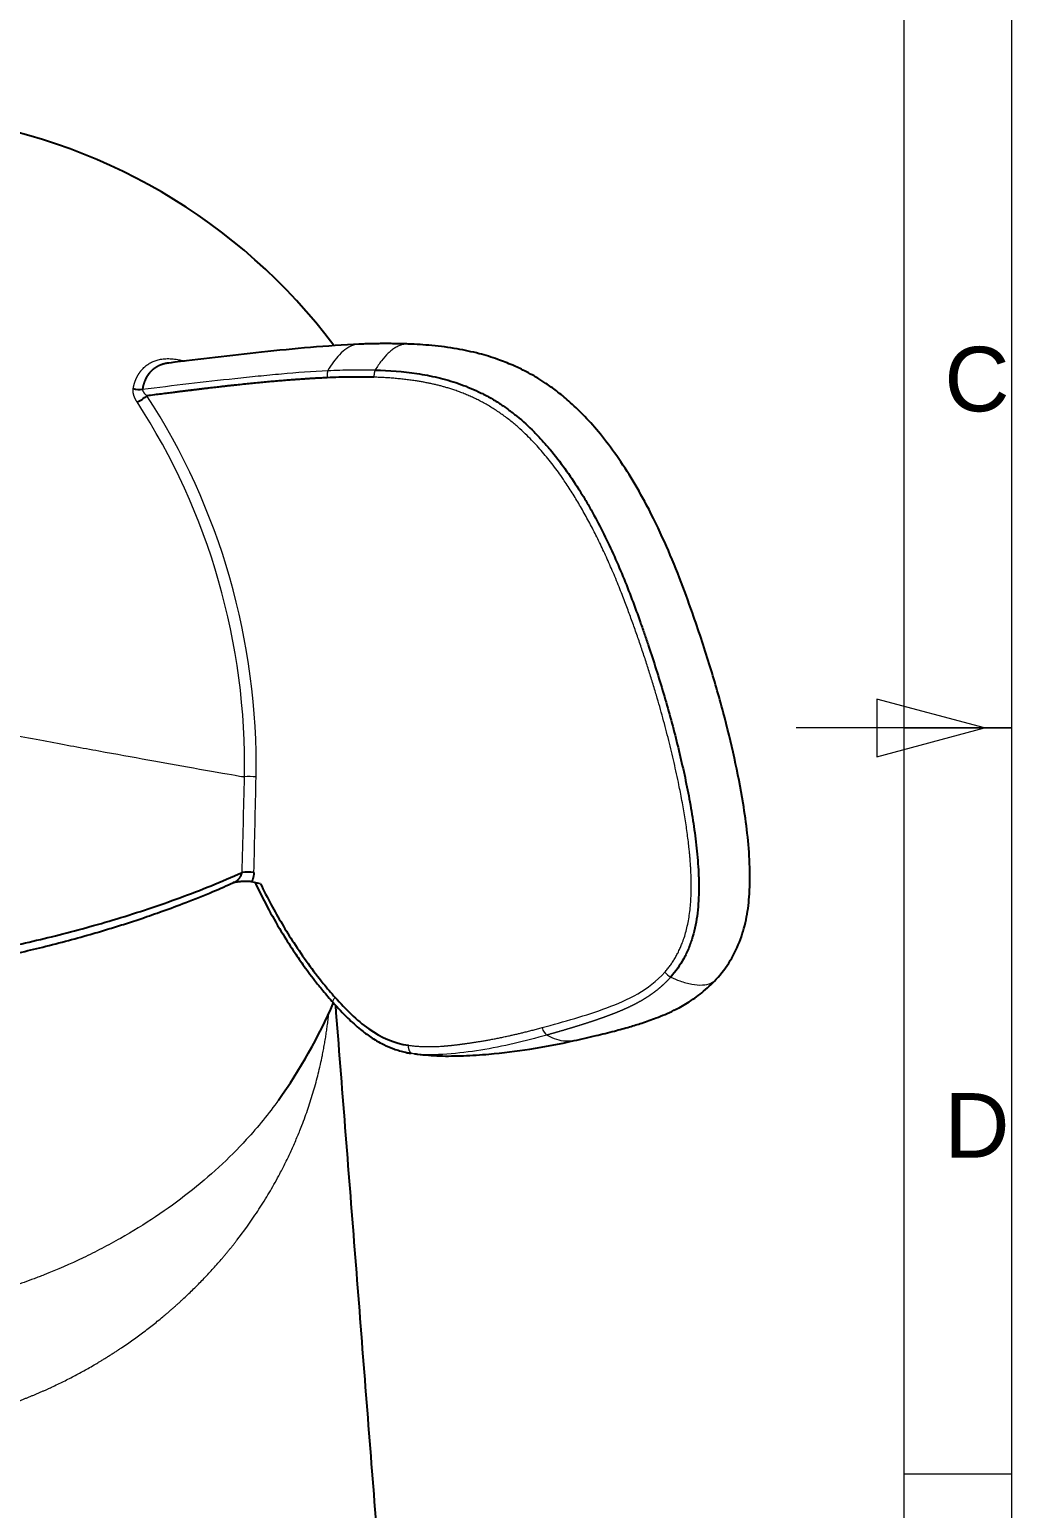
# Model space of a CAD drawing. Header units: millimetres. Extents: x 2151 to 2745, y 1423 to 1843.
# Drawn here: x 2651.7 to 2743, y 1560.1 to 1697.5 of the extents above; entities that cross this region are included whole.
import ezdxf

# ---------------------------------------------------------------- set-up
doc = ezdxf.new("R2010")
doc.units = ezdxf.units.MM
doc.styles.add('Arial Unicode MS', font='ARIALUNI.ttf')

msp = doc.modelspace()

# ---------------------------------------------------------------- linework, layer by layer
at = {"linetype": 'Continuous', "lineweight": 18}
for p, q in [((2742.961, 1840.603), (2742.961, 1424.603)), ((2732.961, 1830.603), (2732.961, 1434.603)), ((2730.461, 1635.283), (2730.461, 1629.924)), ((2740.461, 1632.603), (2730.461, 1635.283)), ((2742.961, 1632.603), (2722.961, 1632.603)), ((2730.461, 1629.924), (2740.461, 1632.603)), ((2732.961, 1632.603), (2742.961, 1632.603)), ((2732.961, 1563.27), (2742.961, 1563.27))]:
    msp.add_line(p, q, dxfattribs=at)
at = {"linetype": 'Continuous', "lineweight": 25}
msp.add_line((2673.179, 1618.129), (2672.363, 1618.299), dxfattribs=at)
for centre, radius, start, end in [((2636.801, 1635.763), 54, 36.84745, 128.53594), ((2634.694, 1626.684), 49.35, 324.48543, 336.5896)]:
    msp.add_arc(centre, radius, start, end, dxfattribs=at)
for centre, major_axis, ratio, start_param, end_param in [((2661.776, 1664.641), (0.885, -0.162), 0.6405215, 4.351888, 5.3555991), ((2662.133, 1663.355), (0.753, 0.493), 0.2232513, 3.9896795, 5.2731808), ((2672.081, 1619.036), (0.9, -0.024), 0.1761545, 0.9946613, 2.3141525)]:
    msp.add_ellipse(centre, major_axis=major_axis, ratio=ratio, start_param=start_param, end_param=end_param, dxfattribs=at)
at = {"linetype": 'Continuous', "lineweight": 18}
for centre, major_axis, ratio, start_param, end_param in [((2628.762, 1633.808), (-12.443, 51.158), 0.8254611, 4.4036148, 5.1190161), ((2628.408, 1633.722), (12.239, -50.32), 0.8254611, 1.2620222, 1.9774235), ((2623.124, 1565.222), (-17.951, -247.573), 0.183519, 1.8037498, 1.8406829), ((2672.282, 1627.926), (0.9, -0.017), 0.171534, 0.9933881, 2.2768894), ((2623.618, 1565.342), (-17.429, -247.653), 0.1864964, 1.8029479, 1.839881), ((2711.247, 1610.023), (0.67, -0.601), 0.4912162, 4.3874676, 5.2065617), ((2699.854, 1604.871), (0.235, -0.869), 0.564336, 4.6981138, 5.741738)]:
    msp.add_ellipse(centre, major_axis=major_axis, ratio=ratio, start_param=start_param, end_param=end_param, dxfattribs=at)
at = {"linetype": 'Continuous', "lineweight": 25}
for points, degree, knots in [([(2682.419, 1668.276), (2680.888, 1668.199), (2677.84, 1668.002), (2671.934, 1667.392), (2667.556, 1666.893), (2664.695, 1666.525)], 3, [0, 0, 0, 0, 0.2574572, 0.5136525, 1, 1, 1, 1]), ([(2715.542, 1609.25), (2716.031, 1609.786), (2716.888, 1610.932), (2717.837, 1612.905), (2718.405, 1615.012), (2718.68, 1617.385), (2718.677, 1619.994), (2718.445, 1622.813), (2717.984, 1626.089), (2717.243, 1629.852), (2716.184, 1634.174), (2714.885, 1638.674), (2713.507, 1642.833), (2712.122, 1646.622), (2710.732, 1649.985), (2709.228, 1653.091), (2707.664, 1655.844), (2706.165, 1658.127), (2704.664, 1660.084), (2703.237, 1661.678), (2701.925, 1662.934), (2700.767, 1663.889), (2699.798, 1664.583), (2699.059, 1665.054), (2698.389, 1665.446), (2697.615, 1665.861), (2696.532, 1666.371), (2695.133, 1666.919), (2693.411, 1667.444), (2691.371, 1667.883), (2689.164, 1668.171), (2687.641, 1668.263), (2686.9, 1668.281)], 3, [0, 0, 0, 0, 0.0298379, 0.0594656, 0.0886137, 0.1170534, 0.1540541, 0.190731, 0.2274393, 0.2829008, 0.3399363, 0.4006037, 0.4651703, 0.5105884, 0.5579331, 0.6073067, 0.6458341, 0.6828102, 0.7157952, 0.7447082, 0.769531, 0.7902681, 0.8069292, 0.8193625, 0.8270102, 0.8393131, 0.8561463, 0.8774246, 0.9031345, 0.9332214, 0.9675717, 1, 1, 1, 1]), ([(2664.687, 1666.528), (2664.679, 1666.527), (2664.662, 1666.525), (2664.637, 1666.521), (2664.612, 1666.518), (2664.586, 1666.514), (2664.561, 1666.51), (2664.536, 1666.506), (2664.512, 1666.502), (2664.475, 1666.496), (2664.426, 1666.486), (2664.365, 1666.473), (2664.304, 1666.459), (2664.245, 1666.444), (2664.186, 1666.428), (2664.127, 1666.411), (2664.069, 1666.393), (2664.012, 1666.374), (2663.956, 1666.353), (2663.9, 1666.331), (2663.845, 1666.309), (2663.79, 1666.285), (2663.736, 1666.26), (2663.683, 1666.234), (2663.631, 1666.207), (2663.579, 1666.178), (2663.528, 1666.149), (2663.478, 1666.118), (2663.429, 1666.087), (2663.38, 1666.054), (2663.332, 1666.02), (2663.285, 1665.986), (2663.239, 1665.95), (2663.194, 1665.913), (2663.15, 1665.875), (2663.106, 1665.836), (2663.063, 1665.796), (2663.022, 1665.756), (2662.981, 1665.714), (2662.941, 1665.671), (2662.902, 1665.627), (2662.864, 1665.582), (2662.827, 1665.537), (2662.791, 1665.49), (2662.756, 1665.443), (2662.722, 1665.394), (2662.689, 1665.344), (2662.657, 1665.294), (2662.626, 1665.243), (2662.595, 1665.19), (2662.566, 1665.137), (2662.538, 1665.082), (2662.511, 1665.027), (2662.484, 1664.971), (2662.459, 1664.914), (2662.435, 1664.856), (2662.411, 1664.797), (2662.389, 1664.737), (2662.368, 1664.676), (2662.347, 1664.614), (2662.328, 1664.552), (2662.31, 1664.488), (2662.293, 1664.424), (2662.277, 1664.359), (2662.262, 1664.293), (2662.248, 1664.226), (2662.235, 1664.158), (2662.228, 1664.113), (2662.224, 1664.09)], 3, [0, 0, 0, 0, 0.0059295, 0.012339, 0.0187193, 0.0250707, 0.0313931, 0.0376866, 0.0439513, 0.0501872, 0.0660083, 0.0818372, 0.0976752, 0.1135237, 0.1293843, 0.1452582, 0.1611468, 0.1770515, 0.1929737, 0.2089148, 0.224876, 0.2408587, 0.2568634, 0.2728897, 0.2889369, 0.3050046, 0.3210919, 0.3371981, 0.3533223, 0.3694635, 0.3856207, 0.4017927, 0.4179785, 0.4341766, 0.4503858, 0.4666049, 0.4828322, 0.4990664, 0.515306, 0.5315502, 0.5478014, 0.5640631, 0.5803385, 0.596631, 0.6129439, 0.6292807, 0.6456446, 0.6620389, 0.6784669, 0.6949319, 0.7114371, 0.7279858, 0.7445811, 0.7612263, 0.7779244, 0.7946785, 0.811491, 0.8283615, 0.8452888, 0.8622719, 0.8793096, 0.8964008, 0.9135442, 0.9307386, 0.9479827, 0.9652752, 0.9826147, 1, 1, 1, 1]), ([(2679.378, 1665.154), (2675.672, 1664.985), (2670.979, 1664.479), (2669.168, 1664.284), (2666.8, 1663.995), (2666.132, 1663.913), (2662.627, 1663.475)], 2, [0, 0, 0, 0.5, 0.5, 0.75, 0.75, 1, 1, 1]), ([(2683.732, 1665.201), (2683.005, 1665.222), (2682.278, 1665.226), (2680.827, 1665.208), (2680.102, 1665.185), (2679.378, 1665.152)], 3, [0, 0, 0, 0, 0.4995908, 0.4995908, 1, 1, 1, 1]), ([(2683.848, 1665.874), (2685.13, 1665.838), (2686.428, 1665.744), (2688.37, 1665.451), (2689.017, 1665.328), (2690.303, 1665.022), (2690.943, 1664.838), (2691.893, 1664.509), (2692.209, 1664.391), (2692.836, 1664.135), (2693.148, 1663.997), (2693.769, 1663.701), (2694.078, 1663.543), (2694.536, 1663.29), (2694.688, 1663.202), (2694.99, 1663.023), (2695.14, 1662.93), (2695.587, 1662.645), (2695.88, 1662.444), (2696.455, 1662.025), (2696.737, 1661.806), (2697.568, 1661.123), (2698.101, 1660.632), (2698.872, 1659.854), (2699.125, 1659.587), (2699.619, 1659.042), (2699.862, 1658.763), (2700.576, 1657.909), (2701.491, 1656.725), (2702.334, 1655.47), (2702.941, 1654.51), (2703.139, 1654.187), (2703.526, 1653.535), (2704.474, 1651.893), (2705.322, 1650.19), (2706.266, 1648.103), (2706.568, 1647.4), (2707.15, 1645.983), (2707.711, 1644.554), (2708.238, 1643.111), (2708.624, 1642.025), (2708.75, 1641.662), (2709.001, 1640.936), (2709.619, 1639.119), (2710.197, 1637.29), (2711.066, 1634.342), (2711.473, 1632.858), (2712.034, 1630.617), (2712.213, 1629.868), (2712.554, 1628.366), (2712.877, 1626.859), (2713.224, 1624.964), (2713.402, 1623.822), (2713.512, 1623.06), (2713.564, 1622.678), (2713.706, 1621.531), (2713.823, 1620.38), (2713.894, 1619.036), (2713.909, 1618.459), (2713.916, 1618.075), (2713.917, 1617.883), (2713.914, 1617.307), (2713.904, 1616.924), (2713.862, 1616.16), (2713.83, 1615.779), (2713.74, 1615.023), (2713.682, 1614.649), (2713.536, 1613.909), (2713.403, 1613.362), (2713.232, 1612.833), (2713.111, 1612.485), (2713.045, 1612.313), (2712.837, 1611.807), (2712.37, 1610.826), (2711.763, 1609.96), (2711.305, 1609.448)], 3, [0, 0, 0, 0, 0.0625, 0.0625, 0.09375, 0.09375, 0.125, 0.125, 0.140625, 0.140625, 0.15625, 0.15625, 0.171875, 0.171875, 0.1796875, 0.1796875, 0.1875, 0.1875, 0.203125, 0.203125, 0.21875, 0.21875, 0.25, 0.25, 0.265625, 0.265625, 0.28125, 0.28125, 0.3125, 0.34375, 0.34375, 0.359375, 0.359375, 0.375, 0.4375, 0.4375, 0.46875, 0.46875, 0.5, 0.53125, 0.53125, 0.546875, 0.546875, 0.5625, 0.625, 0.625, 0.6875, 0.6875, 0.71875, 0.71875, 0.75, 0.78125, 0.796875, 0.796875, 0.8125, 0.8125, 0.84375, 0.859375, 0.8671875, 0.8671875, 0.875, 0.875, 0.890625, 0.890625, 0.90625, 0.90625, 0.921875, 0.921875, 0.9375, 0.9453125, 0.9453125, 0.953125, 0.953125, 0.96875, 1, 1, 1, 1]), ([(2621.002, 1608.532), (2621.193, 1608.527), (2622.403, 1608.502), (2624.503, 1608.524), (2627.125, 1608.596), (2629.287, 1608.701), (2631.134, 1608.818), (2632.843, 1608.949), (2635.016, 1609.145), (2637.673, 1609.434), (2640.787, 1609.849), (2643.833, 1610.329), (2646.496, 1610.813), (2648.779, 1611.275), (2650.841, 1611.726), (2653.037, 1612.247), (2655.34, 1612.84), (2657.408, 1613.418), (2659.161, 1613.941), (2660.669, 1614.413), (2662.295, 1614.947), (2664.179, 1615.602), (2666.387, 1616.425), (2668.62, 1617.32), (2670.068, 1617.958), (2670.706, 1618.252)], 3, [0, 0, 0, 0, 0.0108627, 0.0686434, 0.1174077, 0.1570412, 0.1887593, 0.2200078, 0.251977, 0.3096635, 0.3683219, 0.4271635, 0.4828628, 0.5219309, 0.5606437, 0.6049278, 0.6538926, 0.701535, 0.7341008, 0.7654284, 0.7989682, 0.8410053, 0.8917413, 0.9512621, 1, 1, 1, 1]), ([(2623.323, 1609.425), (2625.277, 1609.433), (2627.286, 1609.491), (2630.365, 1609.654), (2632.44, 1609.789), (2635.61, 1610.071), (2638.826, 1610.433), (2642.078, 1610.879), (2644.263, 1611.234), (2645.905, 1611.522), (2646.727, 1611.671), (2647.686, 1611.856), (2648.166, 1611.95), (2648.406, 1611.998), (2648.526, 1612.022), (2648.586, 1612.034), (2648.616, 1612.04), (2648.631, 1612.044), (2648.638, 1612.045), (2648.642, 1612.046), (2648.644, 1612.046), (2648.644, 1612.046), (2648.645, 1612.046), (2648.645, 1612.047), (2649.534, 1612.226), (2650.437, 1612.419), (2652.267, 1612.833), (2653.194, 1613.053), (2655.068, 1613.523), (2656.015, 1613.771), (2657.925, 1614.298), (2658.887, 1614.577), (2660.821, 1615.164), (2661.793, 1615.472), (2663.74, 1616.122), (2664.715, 1616.462), (2666.661, 1617.177), (2667.633, 1617.551), (2669.565, 1618.333), (2670.525, 1618.742), (2671.475, 1619.169)], 3, [0, 0, 0, 0, 0.125, 0.125, 0.1875, 0.25, 0.3125, 0.375, 0.4375, 0.4375, 0.46875, 0.484375, 0.4921875, 0.4960938, 0.4980469, 0.4990234, 0.4995117, 0.4997559, 0.4998779, 0.499939, 0.4999695, 0.4999847, 0.4999847, 0.5, 0.5, 0.5625, 0.5625, 0.625, 0.625, 0.6875, 0.6875, 0.75, 0.75, 0.8125, 0.8125, 0.875, 0.875, 0.9375, 0.9375, 1, 1, 1, 1]), ([(2672.363, 1618.299), (2671.971, 1618.381), (2671.306, 1618.312), (2671.091, 1618.29), (2670.764, 1618.242), (2670.687, 1618.231), (2670.611, 1618.22)], 2, [0, 0, 0, 0.6090252, 0.6090252, 0.9135377, 0.9135377, 1, 1, 1]), ([(2670.711, 1618.242), (2670.712, 1618.243), (2670.723, 1618.247), (2670.744, 1618.256), (2670.774, 1618.27), (2670.804, 1618.285), (2670.835, 1618.301), (2670.865, 1618.318), (2670.896, 1618.337), (2670.927, 1618.357), (2670.958, 1618.378), (2670.989, 1618.401), (2671.026, 1618.429), (2671.067, 1618.464), (2671.111, 1618.505), (2671.152, 1618.547), (2671.19, 1618.589), (2671.225, 1618.632), (2671.258, 1618.675), (2671.287, 1618.718), (2671.315, 1618.761), (2671.339, 1618.803), (2671.362, 1618.845), (2671.382, 1618.885), (2671.4, 1618.925), (2671.416, 1618.964), (2671.43, 1619.001), (2671.442, 1619.037), (2671.453, 1619.072), (2671.462, 1619.106), (2671.469, 1619.138), (2671.473, 1619.159), (2671.475, 1619.169)], 3, [0, 0, 0, 0, 0.0031897, 0.0296443, 0.0567138, 0.0843937, 0.1126785, 0.1415619, 0.171036, 0.201092, 0.23172, 0.2629088, 0.2946462, 0.3444751, 0.3930125, 0.4402133, 0.4860391, 0.5304579, 0.5734442, 0.6149786, 0.6550478, 0.693644, 0.7307642, 0.7664105, 0.8005889, 0.8333097, 0.8645865, 0.894436, 0.9228782, 0.9499356, 0.9756335, 1, 1, 1, 1]), ([(2672.575, 1619.156), (2672.569, 1618.945), (2672.531, 1618.734), (2672.437, 1618.459), (2672.402, 1618.377), (2672.363, 1618.299)], 3, [0, 0, 0, 0, 0.6955162, 0.6955162, 1, 1, 1, 1]), ([(2672.696, 1618.225), (2673.052, 1617.466), (2673.822, 1615.928), (2675.015, 1613.826), (2676.135, 1612.049), (2676.991, 1610.802), (2677.656, 1609.889), (2678.27, 1609.079), (2679.033, 1608.126), (2679.617, 1607.443), (2679.944, 1607.074)], 3, [0, 0, 0, 0, 0.1852831, 0.381373, 0.5384063, 0.6562857, 0.7222775, 0.7942749, 0.8868276, 1, 1, 1, 1]), ([(2673.179, 1618.129), (2673.499, 1617.47), (2673.833, 1616.819), (2674.834, 1614.966), (2675.535, 1613.787), (2677.137, 1611.332), (2678.05, 1610.064), (2679.377, 1608.416), (2679.744, 1607.979), (2680.121, 1607.555)], 3, [0, 0, 0, 0, 0.1704331, 0.1704331, 0.4922262, 0.4922262, 0.8629543, 0.8629543, 1, 1, 1, 1]), ([(2702.323, 1603.538), (2703.003, 1603.687), (2704.254, 1603.975), (2705.975, 1604.4), (2707.393, 1604.791), (2708.679, 1605.189), (2710.069, 1605.67), (2711.497, 1606.277), (2712.919, 1607.056), (2714.263, 1607.994), (2715.114, 1608.791), (2715.541, 1609.249)], 3, [0, 0, 0, 0, 0.1502845, 0.2764204, 0.3793704, 0.461978, 0.5578942, 0.6784705, 0.7731916, 0.8800393, 1, 1, 1, 1]), ([(2679.944, 1607.074), (2680.381, 1606.569), (2681.202, 1605.705), (2682.375, 1604.642), (2683.282, 1603.959), (2684.004, 1603.505), (2684.717, 1603.122), (2685.611, 1602.736), (2686.293, 1602.542), (2686.658, 1602.463)], 3, [0, 0, 0, 0, 0.231947, 0.4195622, 0.5633982, 0.6422494, 0.7342354, 0.8602018, 1, 1, 1, 1]), ([(2680.12, 1607.555), (2681.088, 1606.463), (2682.104, 1605.445), (2684.381, 1603.827), (2685.653, 1603.282), (2686.943, 1603.104)], 3, [0, 0, 0, 0, 0.5, 0.5, 1, 1, 1, 1]), ([(2687.766, 1602.288), (2688.458, 1602.204), (2689.894, 1602.083), (2692.111, 1602.13), (2694.923, 1602.299), (2698.372, 1602.735), (2700.975, 1603.229), (2702.323, 1603.538)], 3, [0, 0, 0, 0, 0.1356382, 0.2832288, 0.4432366, 0.7070012, 1, 1, 1, 1])]:
    msp.add_open_spline(points, degree=degree, knots=knots, dxfattribs=at)
at = {"linetype": 'Continuous', "lineweight": 18}
for points, degree, knots in [([(2682.317, 1668.272), (2682.188, 1668.268), (2681.59, 1668.177), (2680.562, 1667.482), (2679.778, 1666.395), (2679.459, 1665.826)], 3, [0, 0, 0, 0, 0.1320092, 0.6020899, 1, 1, 1, 1]), ([(2686.904, 1668.291), (2686.839, 1668.294), (2686.774, 1668.293), (2686.601, 1668.28), (2686.384, 1668.243), (2686.163, 1668.166), (2685.941, 1668.068), (2685.829, 1668.01), (2685.605, 1667.875), (2685.493, 1667.798), (2685.272, 1667.627), (2685.162, 1667.534), (2684.838, 1667.23), (2684.628, 1666.997), (2684.224, 1666.474), (2684.028, 1666.185), (2683.845, 1665.875)], 3, [0, 0, 0, 0, 0.0642789, 0.0642789, 0.1682479, 0.2722169, 0.2722169, 0.3761859, 0.3761859, 0.4801549, 0.4801549, 0.5841239, 0.5841239, 0.792062, 0.792062, 1, 1, 1, 1]), ([(2661.367, 1664.168), (2661.369, 1664.18), (2661.374, 1664.205), (2661.381, 1664.242), (2661.389, 1664.279), (2661.396, 1664.316), (2661.404, 1664.352), (2661.413, 1664.388), (2661.422, 1664.424), (2661.43, 1664.46), (2661.44, 1664.496), (2661.449, 1664.531), (2661.459, 1664.566), (2661.469, 1664.601), (2661.479, 1664.635), (2661.49, 1664.67), (2661.501, 1664.704), (2661.512, 1664.737), (2661.523, 1664.771), (2661.535, 1664.804), (2661.547, 1664.838), (2661.559, 1664.871), (2661.572, 1664.903), (2661.584, 1664.936), (2661.597, 1664.968), (2661.611, 1665), (2661.624, 1665.032), (2661.638, 1665.063), (2661.652, 1665.095), (2661.667, 1665.126), (2661.681, 1665.157), (2661.696, 1665.187), (2661.712, 1665.218), (2661.727, 1665.248), (2661.743, 1665.278), (2661.759, 1665.308), (2661.775, 1665.337), (2661.792, 1665.367), (2661.809, 1665.396), (2661.826, 1665.425), (2661.843, 1665.453), (2661.861, 1665.482), (2661.879, 1665.51), (2661.897, 1665.538), (2661.915, 1665.566), (2661.934, 1665.593), (2661.953, 1665.621), (2661.972, 1665.648), (2661.992, 1665.675), (2662.011, 1665.701), (2662.031, 1665.728), (2662.052, 1665.754), (2662.072, 1665.78), (2662.093, 1665.806), (2662.114, 1665.831), (2662.136, 1665.857), (2662.157, 1665.882), (2662.179, 1665.907), (2662.201, 1665.932), (2662.304, 1666.044), (2662.497, 1666.229), (2662.804, 1666.456), (2663.138, 1666.638), (2663.499, 1666.778), (2663.836, 1666.861), (2664.138, 1666.907), (2664.395, 1666.929), (2664.659, 1666.934), (2664.929, 1666.923), (2665.206, 1666.895), (2665.491, 1666.851), (2665.782, 1666.79), (2665.996, 1666.734), (2666.111, 1666.701), (2666.127, 1666.696)], 3, [0, 0, 0, 0, 0.0058877, 0.0117639, 0.017629, 0.0234832, 0.0293269, 0.0351604, 0.040984, 0.0467981, 0.0526031, 0.0583991, 0.0641867, 0.069966, 0.0757375, 0.0815015, 0.0872582, 0.0930082, 0.0987516, 0.1044889, 0.1102204, 0.1159464, 0.1216673, 0.1273834, 0.1330951, 0.1388027, 0.1445065, 0.150207, 0.1559044, 0.1615991, 0.1672915, 0.1729818, 0.1786706, 0.184358, 0.1900445, 0.1957304, 0.201416, 0.2071018, 0.212788, 0.2184751, 0.2241632, 0.229853, 0.2355445, 0.2412383, 0.2469347, 0.2526339, 0.2583365, 0.2640426, 0.2697527, 0.2754671, 0.2811862, 0.2869103, 0.2926397, 0.2983748, 0.304116, 0.3098636, 0.3156178, 0.3213792, 0.3271479, 0.3329244, 0.4007863, 0.4669866, 0.5322241, 0.5972383, 0.6627861, 0.7035335, 0.7441007, 0.7846574, 0.8253732, 0.8664149, 0.9079454, 0.9501212, 0.9930917, 1, 1, 1, 1]), ([(2662.224, 1664.09), (2665.085, 1664.449), (2667.946, 1664.789), (2671.534, 1665.171), (2672.252, 1665.245), (2673.689, 1665.389), (2675.846, 1665.598), (2678.011, 1665.76), (2679.458, 1665.826)], 3, [0, 0, 0, 0, 0.5, 0.5, 0.625, 0.625, 0.75, 1, 1, 1, 1]), ([(2710.754, 1609.903), (2713.234, 1612.668), (2713.216, 1617.928), (2713.204, 1621.646), (2712.148, 1626.902), (2710.462, 1635.294), (2707.079, 1644.246), (2703.226, 1654.439), (2698.181, 1659.561), (2695.13, 1662.659), (2691.29, 1663.981), (2688.105, 1665.078), (2683.732, 1665.202)], 2, [0, 0, 0, 0.125, 0.125, 0.25, 0.25, 0.5, 0.5, 0.75, 0.75, 0.875, 0.875, 1, 1, 1]), ([(2661.718, 1662.903), (2661.712, 1662.911), (2661.702, 1662.928), (2661.686, 1662.953), (2661.67, 1662.978), (2661.655, 1663.002), (2661.641, 1663.027), (2661.626, 1663.052), (2661.612, 1663.077), (2661.599, 1663.102), (2661.585, 1663.127), (2661.572, 1663.151), (2661.56, 1663.176), (2661.548, 1663.201), (2661.536, 1663.226), (2661.524, 1663.25), (2661.513, 1663.275), (2661.502, 1663.3), (2661.492, 1663.324), (2661.482, 1663.349), (2661.472, 1663.374), (2661.463, 1663.398), (2661.454, 1663.423), (2661.445, 1663.447), (2661.436, 1663.472), (2661.429, 1663.496), (2661.421, 1663.521), (2661.412, 1663.552), (2661.401, 1663.591), (2661.39, 1663.635), (2661.38, 1663.679), (2661.371, 1663.723), (2661.364, 1663.766), (2661.359, 1663.809), (2661.354, 1663.851), (2661.351, 1663.892), (2661.349, 1663.933), (2661.349, 1663.974), (2661.35, 1664.014), (2661.352, 1664.053), (2661.355, 1664.092), (2661.36, 1664.13), (2661.365, 1664.155), (2661.367, 1664.168)], 3, [0, 0, 0, 0, 0.0200976, 0.0400982, 0.0600053, 0.0798225, 0.0995535, 0.1192021, 0.138772, 0.158267, 0.1776908, 0.1970473, 0.2163405, 0.2355741, 0.2547521, 0.2738785, 0.2929571, 0.3119921, 0.3309873, 0.3499469, 0.3688747, 0.3877748, 0.4066514, 0.4255083, 0.4443497, 0.4631795, 0.4820018, 0.5008207, 0.5356415, 0.5701175, 0.6042759, 0.6381445, 0.6717516, 0.7051263, 0.7382979, 0.7712962, 0.8041516, 0.8368945, 0.8695557, 0.9021659, 0.9347562, 0.9673573, 1, 1, 1, 1]), ([(2662.224, 1664.09), (2662.224, 1664.086), (2662.224, 1664.079), (2662.225, 1664.067), (2662.226, 1664.055), (2662.227, 1664.043), (2662.229, 1664.031), (2662.231, 1664.018), (2662.234, 1664.006), (2662.237, 1663.993), (2662.241, 1663.98), (2662.245, 1663.967), (2662.249, 1663.953), (2662.254, 1663.94), (2662.259, 1663.926), (2662.265, 1663.912), (2662.271, 1663.898), (2662.278, 1663.884), (2662.285, 1663.87), (2662.292, 1663.855), (2662.3, 1663.841), (2662.309, 1663.826), (2662.318, 1663.811), (2662.327, 1663.797), (2662.337, 1663.782), (2662.35, 1663.763), (2662.366, 1663.741), (2662.387, 1663.715), (2662.409, 1663.687), (2662.434, 1663.659), (2662.46, 1663.63), (2662.489, 1663.6), (2662.52, 1663.57), (2662.553, 1663.539), (2662.589, 1663.507), (2662.614, 1663.486), (2662.627, 1663.475)], 3, [0, 0, 0, 0, 0.0177501, 0.0357402, 0.053975, 0.0724591, 0.0911964, 0.1101909, 0.1294462, 0.1489655, 0.1687519, 0.1888084, 0.2091375, 0.2297416, 0.250623, 0.2717837, 0.2932256, 0.3149503, 0.3369594, 0.3592542, 0.381836, 0.4047058, 0.4278646, 0.4513132, 0.4750525, 0.499083, 0.5397982, 0.582624, 0.6275567, 0.6745887, 0.7237086, 0.7749017, 0.8281499, 0.8834321, 0.9407244, 1, 1, 1, 1]), ([(2699.361, 1604.751), (2701.383, 1605.298), (2703.404, 1605.862), (2707.34, 1607.321), (2709.268, 1608.246), (2710.754, 1609.903)], 3, [0, 0, 0, 0, 0.5, 0.5, 1, 1, 1, 1]), ([(2711.305, 1609.448), (2711.292, 1609.433), (2711.265, 1609.402), (2711.224, 1609.357), (2711.183, 1609.312), (2711.141, 1609.267), (2711.1, 1609.222), (2711.058, 1609.178), (2711.016, 1609.134), (2710.974, 1609.091), (2710.931, 1609.047), (2710.888, 1609.004), (2710.846, 1608.962), (2710.802, 1608.919), (2710.759, 1608.877), (2710.716, 1608.836), (2710.672, 1608.794), (2710.628, 1608.753), (2710.584, 1608.712), (2710.539, 1608.672), (2710.495, 1608.632), (2710.45, 1608.592), (2710.405, 1608.552), (2710.36, 1608.513), (2710.315, 1608.474), (2710.269, 1608.435), (2710.224, 1608.397), (2710.178, 1608.359), (2710.132, 1608.321), (2710.086, 1608.283), (2710.039, 1608.246), (2709.993, 1608.209), (2709.946, 1608.172), (2709.899, 1608.136), (2709.852, 1608.099), (2709.804, 1608.063), (2709.757, 1608.028), (2709.709, 1607.992), (2709.662, 1607.957), (2709.614, 1607.923), (2709.565, 1607.888), (2709.517, 1607.854), (2709.469, 1607.82), (2709.42, 1607.786), (2709.371, 1607.752), (2709.323, 1607.719), (2709.274, 1607.686), (2709.224, 1607.653), (2709.175, 1607.621), (2709.126, 1607.589), (2709.076, 1607.557), (2709.026, 1607.525), (2708.976, 1607.493), (2708.926, 1607.462), (2708.876, 1607.431), (2708.826, 1607.4), (2708.775, 1607.37), (2708.725, 1607.34), (2708.674, 1607.31), (2708.623, 1607.28), (2708.572, 1607.25), (2708.521, 1607.221), (2708.47, 1607.192), (2708.419, 1607.163), (2708.367, 1607.134), (2708.316, 1607.106), (2708.264, 1607.077), (2708.212, 1607.049), (2708.16, 1607.022), (2708.108, 1606.994), (2708.056, 1606.967), (2708.004, 1606.939), (2707.952, 1606.912), (2707.899, 1606.886), (2707.847, 1606.859), (2707.794, 1606.832), (2707.742, 1606.806), (2707.689, 1606.78), (2707.636, 1606.754), (2707.583, 1606.729), (2707.53, 1606.703), (2707.477, 1606.678), (2707.424, 1606.653), (2707.37, 1606.628), (2707.317, 1606.603), (2707.263, 1606.578), (2707.21, 1606.554), (2707.156, 1606.53), (2707.102, 1606.506), (2707.049, 1606.482), (2706.995, 1606.458), (2706.941, 1606.434), (2706.887, 1606.41), (2706.833, 1606.387), (2706.779, 1606.364), (2706.724, 1606.341), (2706.67, 1606.318), (2706.616, 1606.295), (2706.562, 1606.272), (2706.507, 1606.25), (2706.453, 1606.227), (2706.398, 1606.205), (2706.344, 1606.183), (2706.289, 1606.161), (2706.234, 1606.139), (2706.18, 1606.117), (2706.125, 1606.095), (2706.07, 1606.074), (2706.015, 1606.052), (2705.96, 1606.031), (2705.906, 1606.009), (2705.851, 1605.988), (2705.796, 1605.967), (2705.741, 1605.946), (2705.686, 1605.925), (2705.631, 1605.904), (2705.576, 1605.884), (2705.52, 1605.863), (2705.465, 1605.842), (2705.41, 1605.822), (2705.355, 1605.802), (2705.3, 1605.781), (2705.245, 1605.761), (2705.189, 1605.741), (2705.134, 1605.721), (2705.079, 1605.701), (2705.023, 1605.681), (2704.968, 1605.661), (2704.912, 1605.641), (2704.857, 1605.622), (2704.802, 1605.602), (2704.746, 1605.582), (2704.69, 1605.563), (2704.635, 1605.544), (2704.579, 1605.524), (2704.524, 1605.505), (2704.468, 1605.486), (2704.412, 1605.467), (2704.357, 1605.448), (2704.301, 1605.429), (2704.245, 1605.41), (2704.189, 1605.391), (2704.133, 1605.372), (2704.078, 1605.354), (2704.022, 1605.335), (2703.966, 1605.316), (2703.91, 1605.298), (2703.854, 1605.279), (2703.798, 1605.261), (2703.742, 1605.242), (2703.686, 1605.224), (2703.629, 1605.206), (2703.573, 1605.188), (2703.517, 1605.169), (2703.461, 1605.151), (2703.405, 1605.133), (2703.348, 1605.115), (2703.292, 1605.097), (2703.236, 1605.079), (2703.179, 1605.061), (2703.123, 1605.043), (2703.067, 1605.026), (2703.01, 1605.008), (2702.954, 1604.99), (2702.897, 1604.972), (2702.841, 1604.955), (2702.784, 1604.937), (2702.727, 1604.919), (2702.671, 1604.902), (2702.614, 1604.884), (2702.557, 1604.867), (2702.501, 1604.849), (2702.444, 1604.832), (2702.387, 1604.815), (2702.33, 1604.797), (2702.273, 1604.78), (2702.216, 1604.763), (2702.16, 1604.745), (2702.103, 1604.728), (2702.046, 1604.711), (2701.989, 1604.694), (2701.932, 1604.676), (2701.874, 1604.659), (2701.817, 1604.642), (2701.76, 1604.625), (2701.703, 1604.608), (2701.646, 1604.591), (2701.589, 1604.574), (2701.531, 1604.557), (2701.474, 1604.54), (2701.417, 1604.523), (2701.36, 1604.506), (2701.302, 1604.489), (2701.245, 1604.473), (2701.188, 1604.456), (2701.13, 1604.439), (2701.073, 1604.422), (2701.015, 1604.406), (2700.958, 1604.389), (2700.9, 1604.372), (2700.843, 1604.355), (2700.785, 1604.339), (2700.727, 1604.322), (2700.67, 1604.305), (2700.612, 1604.289), (2700.554, 1604.272), (2700.497, 1604.256), (2700.439, 1604.239), (2700.381, 1604.223), (2700.324, 1604.206), (2700.266, 1604.19), (2700.208, 1604.173), (2700.15, 1604.157), (2700.092, 1604.14), (2700.034, 1604.124), (2699.976, 1604.108), (2699.919, 1604.091), (2699.861, 1604.075), (2699.822, 1604.064), (2699.803, 1604.058)], 3, [0, 0, 0, 0, 0.0045363, 0.0090707, 0.0136035, 0.0181348, 0.0226646, 0.027193, 0.0317203, 0.0362464, 0.0407716, 0.0452959, 0.0498193, 0.0543421, 0.0588643, 0.063386, 0.0679072, 0.0724282, 0.0769489, 0.0814694, 0.0859899, 0.0905104, 0.095031, 0.0995517, 0.1040727, 0.1085939, 0.1131155, 0.1176376, 0.1221601, 0.1266831, 0.1312068, 0.1357311, 0.1402561, 0.1447818, 0.1493084, 0.1538357, 0.158364, 0.1628932, 0.1674233, 0.1719544, 0.1764865, 0.1810196, 0.1855538, 0.1900891, 0.1946256, 0.1991631, 0.2037018, 0.2082417, 0.2127827, 0.2173249, 0.2218683, 0.226413, 0.2309588, 0.2355058, 0.240054, 0.2446034, 0.2491541, 0.2537058, 0.2582588, 0.262813, 0.2673685, 0.2719252, 0.2764832, 0.2810425, 0.2856032, 0.2901652, 0.2947285, 0.2992932, 0.3038593, 0.3084268, 0.3129957, 0.3175659, 0.3221376, 0.3267106, 0.3312851, 0.3358609, 0.3404381, 0.3450166, 0.3495966, 0.3541778, 0.3587604, 0.3633443, 0.3679295, 0.3725159, 0.3771036, 0.3816925, 0.3862826, 0.3908739, 0.3954663, 0.4000598, 0.4046544, 0.40925, 0.4138467, 0.4184443, 0.4230428, 0.4276422, 0.4322425, 0.4368436, 0.4414454, 0.4460479, 0.4506511, 0.4552549, 0.4598593, 0.4644641, 0.4690695, 0.4736752, 0.4782813, 0.4828877, 0.4874943, 0.492101, 0.4967079, 0.5013149, 0.5059218, 0.5105288, 0.5151357, 0.5197427, 0.5243498, 0.5289571, 0.5335644, 0.538172, 0.5427799, 0.547388, 0.5519964, 0.5566052, 0.5612143, 0.5658238, 0.5704338, 0.5750443, 0.5796553, 0.5842668, 0.588879, 0.5934917, 0.5981051, 0.6027192, 0.6073341, 0.6119496, 0.616566, 0.6211832, 0.6258012, 0.6304202, 0.6350401, 0.6396609, 0.6442827, 0.6489055, 0.6535294, 0.6581544, 0.6627806, 0.6674078, 0.6720363, 0.676666, 0.6812969, 0.6859292, 0.6905627, 0.6951977, 0.699834, 0.7044717, 0.7091109, 0.7137515, 0.7183937, 0.7230375, 0.7276828, 0.7323297, 0.7369783, 0.7416286, 0.7462806, 0.7509343, 0.7555898, 0.7602471, 0.7649062, 0.769567, 0.7742296, 0.778894, 0.7835601, 0.788228, 0.7928976, 0.7975689, 0.802242, 0.8069168, 0.8115933, 0.8162715, 0.8209515, 0.8256331, 0.8303164, 0.8350014, 0.8396881, 0.8443765, 0.8490666, 0.8537583, 0.8584517, 0.8631467, 0.8678434, 0.8725417, 0.8772417, 0.8819433, 0.8866465, 0.8913514, 0.8960579, 0.900766, 0.9054757, 0.910187, 0.9148999, 0.9196144, 0.9243305, 0.9290481, 0.9337674, 0.9384882, 0.9432106, 0.9479345, 0.9526601, 0.9573871, 0.9621158, 0.9668459, 0.9715776, 0.9763109, 0.9810456, 0.985782, 0.9905198, 0.9952591, 1, 1, 1, 1]), ([(2711.305, 1609.448), (2711.592, 1609.311), (2712.274, 1609.023), (2713.287, 1608.745), (2714.282, 1608.674), (2715.056, 1608.837), (2715.411, 1609.098), (2715.542, 1609.25)], 3, [0, 0, 0, 0, 0.1567504, 0.373866, 0.5909817, 0.8080973, 1, 1, 1, 1]), ([(2679.944, 1607.075), (2679.94, 1607.078), (2679.937, 1607.082), (2679.923, 1607.102), (2679.918, 1607.123), (2679.916, 1607.171), (2679.921, 1607.2), (2679.939, 1607.262), (2679.954, 1607.296), (2679.99, 1607.368), (2680.013, 1607.405), (2680.063, 1607.48), (2680.091, 1607.518), (2680.12, 1607.555)], 3, [0, 0, 0, 0, 0.0507383, 0.0507383, 0.2405907, 0.2405907, 0.430443, 0.430443, 0.6202953, 0.6202953, 0.8101477, 0.8101477, 1, 1, 1, 1]), ([(2686.943, 1603.104), (2688.374, 1602.907), (2690.108, 1603.03), (2690.821, 1603.08), (2691.675, 1603.19), (2692.294, 1603.269), (2693.232, 1603.414), (2694.709, 1603.642), (2696.315, 1603.998), (2697.743, 1604.314), (2699.361, 1604.751)], 2, [0, 0, 0, 0.25, 0.25, 0.375, 0.375, 0.5, 0.5, 0.75, 0.75, 1, 1, 1]), ([(2699.803, 1604.058), (2697.78, 1603.486), (2695.732, 1602.993), (2692.615, 1602.492), (2691.568, 1602.364), (2689.456, 1602.211), (2688.391, 1602.184), (2687.314, 1602.332)], 3, [0, 0, 0, 0, 0.5, 0.5, 0.75, 0.75, 1, 1, 1, 1]), ([(2702.323, 1603.538), (2702.2, 1603.511), (2701.816, 1603.456), (2701.134, 1603.5), (2700.412, 1603.733), (2699.967, 1603.962), (2699.803, 1604.058)], 3, [0, 0, 0, 0, 0.1585975, 0.4824312, 0.8062649, 1, 1, 1, 1]), ([(2687.777, 1602.288), (2687.718, 1602.291), (2687.596, 1602.299), (2687.476, 1602.312), (2687.38, 1602.324), (2687.347, 1602.328), (2687.314, 1602.332)], 3, [0, 0, 0, 0, 0.381428, 0.7822843, 0.7822843, 1, 1, 1, 1]), ([(2674.866, 1598.025), (2673.961, 1596.756), (2672.961, 1595.523), (2670.277, 1592.596), (2668.463, 1590.925), (2665.518, 1588.618), (2664.5, 1587.881), (2662.392, 1586.473), (2661.302, 1585.802), (2659.612, 1584.842), (2659.039, 1584.531), (2657.879, 1583.925), (2656.115, 1583.045), (2654.297, 1582.251), (2652.921, 1581.705), (2652.768, 1581.645), (2652.461, 1581.526), (2652, 1581.35), (2650.92, 1580.953), (2648.736, 1580.211), (2646.826, 1579.669), (2645.535, 1579.35)], 3, [0, 0, 0, 0, 0.1457555, 0.1457555, 0.3593166, 0.3593166, 0.4660972, 0.4660972, 0.5728777, 0.5728777, 0.626268, 0.626268, 0.6796583, 0.7864389, 0.7864389, 0.7997864, 0.7997864, 0.813134, 0.8398292, 0.8932194, 1, 1, 1, 1])]:
    msp.add_open_spline(points, degree=degree, knots=knots, dxfattribs=at)
at = {"linetype": 'Continuous', "lineweight": 25}
for points, degree in [([(2686.916, 1668.288), (2684.61, 1668.369), (2682.316, 1668.272)], 2), ([(2687.3, 1515.929), (2680.178, 1606.826)], 1), ([(2686.658, 1602.463), (2686.804, 1602.422)], 1), ([(2686.753, 1602.428), (2686.987, 1602.39), (2687.221, 1602.357)], 2), ([(2687.488, 1602.322), (2687.648, 1602.303), (2687.81, 1602.286)], 2)]:
    msp.add_open_spline(points, degree=degree, dxfattribs=at)
at = {"linetype": 'Continuous', "lineweight": 18}
for points, weights in [([(2679.459, 1665.826), (2679.338, 1665.528), (2679.378, 1665.153)], [0.999756520925, 0.921634460021, 0.999831361696]), ([(2683.845, 1665.875), (2683.711, 1665.576), (2683.732, 1665.202)], [1, 0.922012916399, 1]), ([(2687.314, 1602.332), (2686.926, 1602.386), (2686.943, 1603.104)], [1, 0.776955707682, 1])]:
    msp.add_rational_spline(points, weights, degree=2, dxfattribs=at)
for points in [[(2679.459, 1665.827), (2680.188, 1665.86), (2681.649, 1665.905), (2683.115, 1665.896), (2683.848, 1665.875)], [(2687.314, 1602.332), (2687.146, 1602.356), (2686.979, 1602.384), (2686.812, 1602.419)]]:
    msp.add_open_spline(points, degree=3, dxfattribs=at)
for points, weights, degree, knots in [([(2608.742, 1640.134), (2641.816, 1633.237), (2671.369, 1628.112), (2671.535, 1628.083), (2671.7, 1628.055)], [1, 0.805647305596, 1, 0.999584163139, 0.999185551151], 2, [0, 0, 0, 0.7696317, 0.7696317, 1, 1, 1]), ([(2649.294, 1569.527), (2651.506, 1570.284), (2653.65, 1571.208), (2657.917, 1573.433), (2660.056, 1574.77), (2664.049, 1577.732), (2665.905, 1579.351), (2669.345, 1582.875), (2670.924, 1584.784), (2675.065, 1590.733), (2677.128, 1595.139), (2678.921, 1601.794), (2679.316, 1603.94), (2679.54, 1606.119)], [1.00000461411, 1.00000449959, 1.00000437182, 1.00000408578, 1.00000392426, 1.00000358798, 1.00000341374, 1.00000305593, 1.00000287234, 1.00000233379, 1.0000019788, 1.00000151638, 1.00000137731, 1.00000124641], 3, [0, 0, 0, 0, 0.1384349, 0.1384349, 0.2840678, 0.2840678, 0.4297007, 0.4297007, 0.5753336, 0.5753336, 0.8665995, 0.8665995, 1, 1, 1, 1])]:
    msp.add_rational_spline(points, weights, degree=degree, knots=knots, dxfattribs=at)

# ---------------------------------------------------------------- texts
at = {"linetype": 'Continuous', "lineweight": 13, "char_height": 6, "attachment_point": 7, "line_spacing_factor": 1.069626, "style": 'Arial Unicode MS'}
for s, insert in [('\\W1.0000;C', (2736.734, 1661.947)), ('\\W1.0000;D', (2736.734, 1592.665))]:
    msp.add_mtext(s, dxfattribs=dict(at, insert=insert))

doc.saveas('drawing.dxf')
